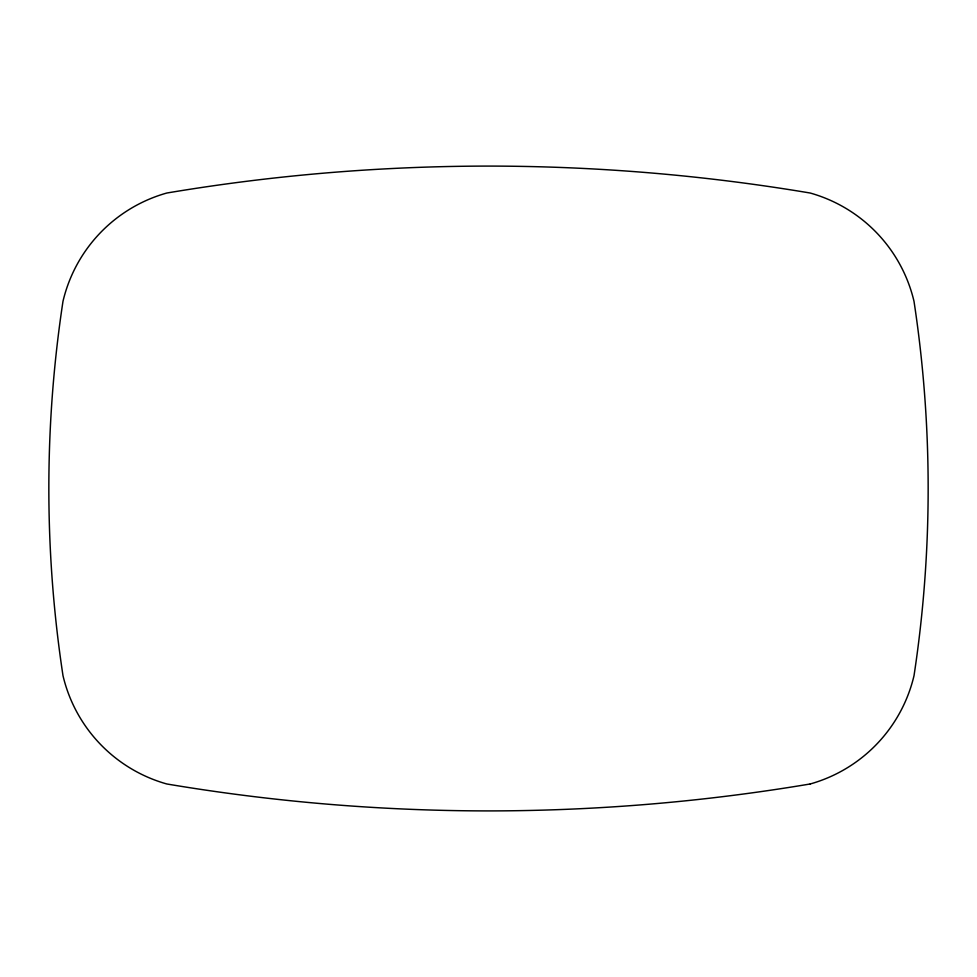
<?xml version="1.0" encoding="UTF-8"?>
<svg xmlns="http://www.w3.org/2000/svg" width="977" height="977" viewBox="0 0 977 977"><rect width="100%" height="100%" fill="white"/><g stroke="black" fill="none" stroke-linecap="round" stroke-linejoin="round"><path stroke-width="1.47" d="M810.226 783.969A147.71 147.71 0 0 0 914.008 675.718A1245.443 1245.443 0 0 0 913.996 301.282A147.71 147.71 0 0 0 810.226 193.031A1942.984 1942.984 0 0 0 488.5 166.09A1942.984 1942.984 0 0 0 166.774 193.031A147.71 147.71 0 0 0 62.992 301.282A1245.443 1245.443 0 0 0 63.004 675.718A147.71 147.71 0 0 0 166.774 783.969A1942.984 1942.984 0 0 0 488.5 810.91A1942.984 1942.984 0 0 0 810.226 783.969"/></g></svg>
